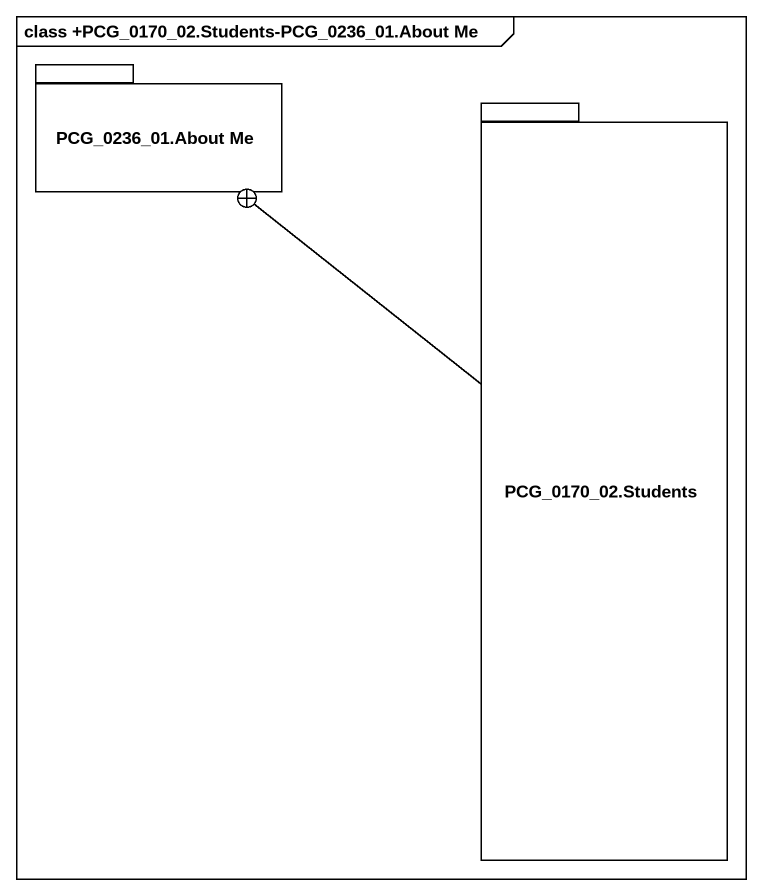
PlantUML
@startuml
mainframe class +PCG_0170_02.Students-PCG_0236_01.About Me
package "PCG_0236_01.About Me" as PCG_0236_01_About_Me {
}
package "PCG_0170_02.Students" as PCG_0170_02_Students {
}
PCG_0170_02_Students -up-+ PCG_0236_01_About_Me
@enduml
